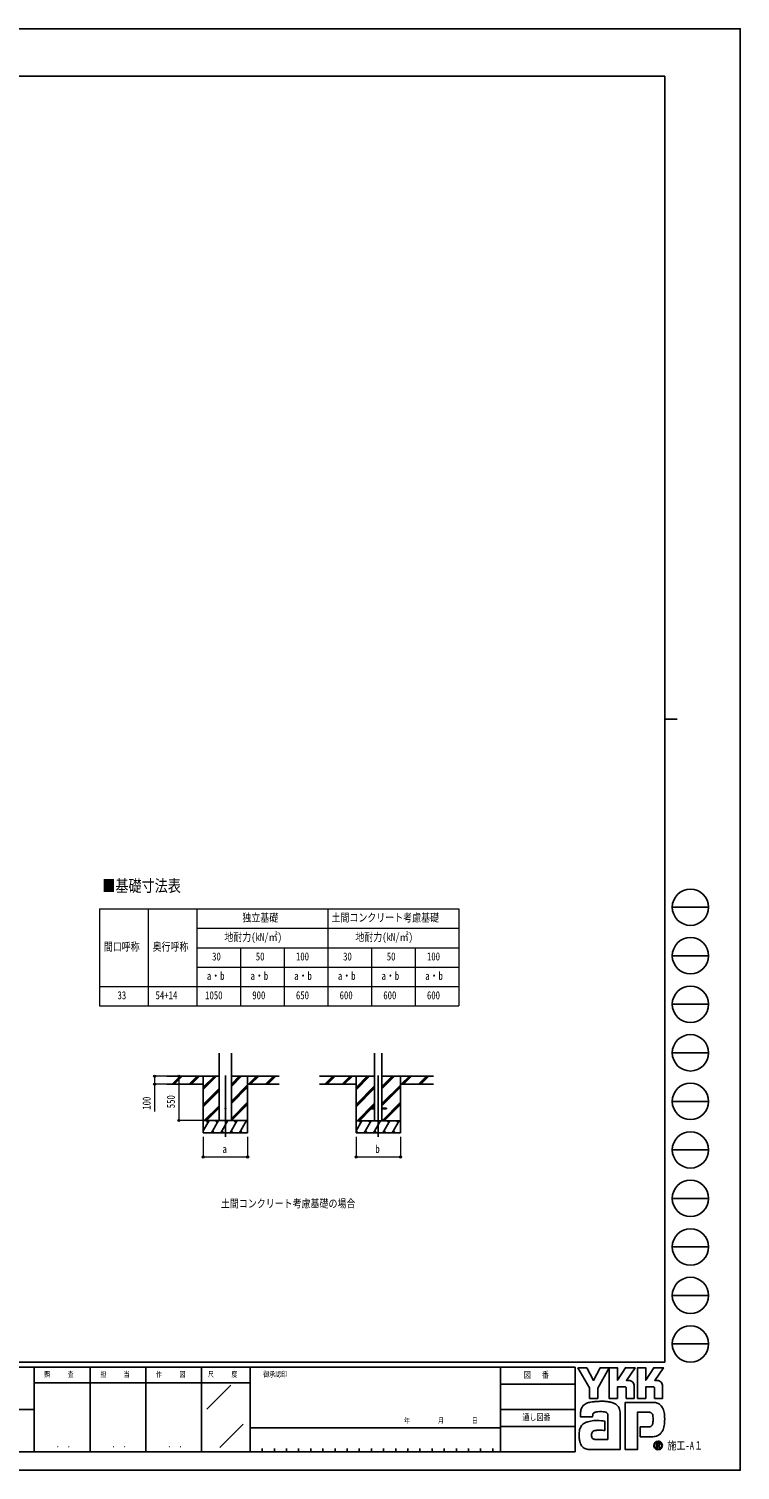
# Model space of a CAD drawing. Units: millimetres, scale not verified. Extents: x -12615 to 12615, y -8910 to 8910.
# Drawn here: x 3818 to 12615, y -8910 to 8910 of the extents above; entities that cross this region are included whole.
import ezdxf
from ezdxf.enums import TextEntityAlignment as Align

# ---------------------------------------------------------------- set-up
doc = ezdxf.new("R2010")
doc.units = ezdxf.units.MM
doc.header["$LTSCALE"] = 50
doc.layers.add('0-1_TABLE1', color=7, linetype='Continuous', lineweight=18)
doc.layers.add('0-6_YKK_D', color=6, linetype='Continuous', lineweight=18)
for name, color, linetype in [('0-2_USER1', 3, 'Continuous'), ('0-3_YKK_12', 2, 'Continuous'), ('0-5_YKK_A1', 4, 'Continuous'), ('0-7_YKK_ZWAK', 7, 'Continuous')]:
    doc.layers.add(name, color=color, linetype=linetype)
doc.styles.add('ＭＳ ゴシック', font='')
doc.styles.get('ＭＳ ゴシック').set_extended_font_data('MS Gothic')

msp = doc.modelspace()

# ---------------------------------------------------------------- linework, layer by layer
at = {"layer": '0-1_TABLE1'}
for p, q in [((4694.06, -1970.27), (9134.06, -1970.27)), ((4694.06, -1970.27), (4694.06, -3170.27)), ((5294.06, -1970.27), (5294.06, -3170.27)), ((7514.06, -1970.27), (7514.06, -3170.27)), ((5894.06, -2210.27), (9134.06, -2210.27)), ((5894.06, -2450.27), (9134.06, -2450.27)), ((6434.06, -2450.27), (6434.06, -3170.27)), ((6974.06, -2450.27), (6974.06, -3170.27)), ((8054.06, -2450.27), (8054.06, -3170.27)), ((8594.06, -2450.27), (8594.06, -3170.27)), ((5894.06, -2690.27), (9134.06, -2690.27)), ((4694.06, -3170.27), (9134.06, -3170.27))]:
    msp.add_line(p, q, dxfattribs=at)
for points in [[(5894.06, -1970.27), (5894.06, -2930.27), (5894.06, -3170.27)], [(9134.06, -1970.27), (9134.06, -2450.27), (9134.06, -3170.27)], [(4694.06, -2930.27), (5294.06, -2930.27), (5894.06, -2930.27), (9134.06, -2930.27)]]:
    msp.add_lwpolyline(points, dxfattribs=at)
at = {"layer": '0-3_YKK_12'}
for p, q in [((6249.06, -4028.79), (6249.06, -4788)), ((8140.06, -4029.79), (8140.06, -4789))]:
    msp.add_line(p, q, dxfattribs=at)
at = {"layer": '0-5_YKK_A1'}
for p, q in [((6170.5, -4588), (6170.5, -3752.65)), ((6326, -4588), (6326, -3752.65)), ((8094.05, -3753.65), (8094.05, -4589)), ((8184.45, -3753.65), (8184.45, -4589)), ((6171.31, -4038), (5523.11, -4038)), ((5589.79, -4136.6), (5688.39, -4038)), ((5602.53, -4138), (5702.53, -4038)), ((5616.68, -4138), (5716.68, -4038)), ((5801.93, -4136.6), (5900.52, -4038)), ((5814.67, -4138), (5914.67, -4038)), ((5828.81, -4138), (5928.81, -4038)), ((5974.06, -4038), (5974.06, -4738)), ((5974.06, -4204.88), (6140.94, -4038)), ((5974.06, -4190.74), (6126.8, -4038)), ((5974.06, -4176.6), (6112.66, -4038)), ((6326.81, -4160.5), (6449.31, -4038)), ((6326.81, -4146.36), (6435.17, -4038)), ((6326.81, -4132.21), (6421.02, -4038)), ((6326.81, -4038), (6914.68, -4038)), ((6524.06, -4038), (6524.06, -4738)), ((6533.16, -4138), (6633.16, -4038)), ((6547.3, -4138), (6647.3, -4038)), ((6561.44, -4138), (6661.44, -4038)), ((6745.29, -4138), (6845.29, -4038)), ((6759.43, -4138), (6859.43, -4038)), ((6773.57, -4138), (6873.57, -4038)), ((8094.86, -4039), (7414.11, -4039)), ((7480.8, -4137.6), (7579.39, -4039)), ((7493.53, -4139), (7593.53, -4039)), ((7507.68, -4139), (7607.68, -4039)), ((7692.93, -4137.6), (7791.52, -4039)), ((7705.67, -4139), (7805.67, -4039)), ((7719.81, -4139), (7819.81, -4039)), ((7865.06, -4039), (7865.06, -4739)), ((7865.06, -4205.88), (8031.94, -4039)), ((7865.06, -4191.74), (8017.8, -4039)), ((7865.06, -4177.6), (8003.66, -4039)), ((8185.26, -4194.05), (8340.31, -4039)), ((8185.26, -4179.91), (8326.17, -4039)), ((8185.26, -4165.76), (8312.02, -4039)), ((8185.26, -4039), (8823.27, -4039)), ((8415.06, -4039), (8415.06, -4739)), ((8424.16, -4139), (8524.16, -4039)), ((8438.3, -4139), (8538.3, -4039)), ((8452.44, -4139), (8552.44, -4039)), ((8636.29, -4139), (8736.29, -4039)), ((8650.43, -4139), (8750.43, -4039)), ((8664.57, -4139), (8764.57, -4039)), ((5974.06, -4138), (5523.11, -4138)), ((5974.06, -4388.73), (6171.31, -4191.48)), ((5974.06, -4402.87), (6171.31, -4205.62)), ((5974.06, -4417.01), (6171.31, -4219.76)), ((6326.81, -4344.34), (6524.06, -4147.1)), ((6326.81, -4358.49), (6524.06, -4161.24)), ((6326.81, -4372.63), (6524.06, -4175.38)), ((6524.06, -4138), (6914.68, -4138)), ((7865.06, -4139), (7414.11, -4139)), ((7865.06, -4389.73), (8094.86, -4159.93)), ((7865.06, -4403.87), (8094.86, -4174.07)), ((7865.06, -4418.01), (8094.86, -4188.21)), ((8185.26, -4377.89), (8415.06, -4148.1)), ((8185.26, -4392.04), (8415.06, -4162.24)), ((8185.26, -4406.18), (8415.06, -4176.38)), ((8415.06, -4139), (8823.27, -4139)), ((5986.92, -4588), (6171.31, -4403.61)), ((6001.06, -4588), (6171.31, -4417.75)), ((6015.2, -4588), (6171.31, -4431.89)), ((6326.81, -4556.48), (6524.06, -4359.23)), ((6326.81, -4570.62), (6524.06, -4373.37)), ((6326.81, -4584.76), (6524.06, -4387.51)), ((7877.92, -4589), (8094.86, -4372.06)), ((7892.06, -4589), (8040.06, -4441)), ((7906.2, -4589), (8051.7, -4443.5)), ((8040.06, -4434.5), (8040.06, -4443.5)), ((8040.06, -4434.5), (8094.86, -4434.5)), ((8040.06, -4443.5), (8094.86, -4443.5)), ((8046.56, -4434.5), (8094.86, -4386.2)), ((8060.7, -4434.5), (8094.86, -4400.34)), ((8185.26, -4434.5), (8240.06, -4434.5)), ((8185.26, -4443.5), (8240.06, -4443.5)), ((8186.28, -4589), (8415.06, -4360.23)), ((8200.43, -4589), (8415.06, -4374.37)), ((8214.57, -4589), (8415.06, -4388.51)), ((8240.06, -4434.5), (8240.06, -4443.5)), ((6524.06, -4588), (5974.06, -4588)), ((5974.06, -4713.45), (6046.49, -4588)), ((6031.49, -4613.98), (6016.48, -4588)), ((6075.36, -4738), (6161.96, -4588)), ((6146.96, -4613.98), (6131.96, -4588)), ((6190.83, -4738), (6277.43, -4588)), ((6262.43, -4613.98), (6247.42, -4588)), ((6306.3, -4738), (6392.9, -4588)), ((6377.9, -4613.98), (6362.9, -4588)), ((6421.77, -4738), (6508.37, -4588)), ((6478.37, -4588), (6478.37, -4588)), ((8415.06, -4589), (7865.06, -4589)), ((7865.06, -4714.45), (7937.49, -4589)), ((7922.49, -4614.98), (7907.49, -4589)), ((7966.36, -4739), (8052.96, -4589)), ((8037.96, -4614.98), (8022.96, -4589)), ((8081.83, -4739), (8168.43, -4589)), ((8153.43, -4614.98), (8138.43, -4589)), ((8197.3, -4739), (8283.9, -4589)), ((8268.9, -4614.98), (8253.9, -4589)), ((8312.77, -4739), (8399.37, -4589)), ((8384.37, -4614.98), (8369.37, -4589)), ((5974.06, -4738), (6524.06, -4738)), ((6090.35, -4712.02), (6105.35, -4738)), ((6205.82, -4712.02), (6220.82, -4738)), ((6321.29, -4712.02), (6336.29, -4738)), ((6436.76, -4712.02), (6451.76, -4738)), ((7865.06, -4739), (8415.06, -4739)), ((7865.89, -4713.02), (7880.88, -4739)), ((7981.35, -4713.02), (7996.35, -4739)), ((8096.82, -4713.02), (8111.82, -4739)), ((8212.3, -4713.02), (8227.3, -4739)), ((8327.76, -4713.02), (8342.76, -4739))]:
    msp.add_line(p, q, dxfattribs=at)
msp.add_circle((6249.06, -4438), 5, dxfattribs=at)
at = {"layer": '0-6_YKK_D'}
for p, q in [((5522.11, -4038), (5373.06, -4038)), ((5674.06, -4038), (5674.06, -4588)), ((5522.11, -4138), (5373.06, -4138)), ((5973.06, -4588), (5673.06, -4588)), ((5974.06, -4788), (5974.06, -5039)), ((6524.06, -4788), (6524.06, -5039)), ((7865.06, -4789), (7865.06, -5039)), ((8415.06, -4789), (8415.06, -5039)), ((5974.06, -5038), (6524.06, -5038)), ((7865.06, -5038), (8415.06, -5038))]:
    msp.add_line(p, q, dxfattribs=at)
msp.add_lwpolyline([(5374.06, -4038), (5374.06, -4138), (5374.06, -4473.8)], dxfattribs=at)
for centre in [(5374.06, -4038), (5674.06, -4038), (5374.06, -4138), (5674.06, -4588), (5974.06, -5038), (6524.06, -5038), (7865.06, -5038), (8415.06, -5038)]:
    msp.add_circle(centre, 12.75, dxfattribs=at)
at = {"layer": '0-7_YKK_ZWAK'}
for p, q in [((11685.06, 8325), (-11714.94, 8325)), ((11685.06, 8325), (11685.06, -7575)), ((11685.06, 375), (11835.06, 375)), ((11775.06, -1950), (12225.06, -1950)), ((11775.06, -2550), (12225.06, -2550)), ((11775.06, -3150), (12225.06, -3150)), ((11775.06, -3750), (12225.06, -3750)), ((11775.06, -4350), (12225.06, -4350)), ((11775.06, -4950), (12225.06, -4950)), ((11775.06, -5550), (12225.06, -5550)), ((11775.06, -6150), (12225.06, -6150)), ((11775.06, -6750), (12225.06, -6750)), ((11775.06, -7350), (12225.06, -7350)), ((11685.06, -7575), (-11714.94, -7575)), ((3885.06, -7635), (-14.94, -7635)), ((4575.06, -7635), (4575.06, -8685)), ((5265.06, -7635), (5265.06, -8685)), ((5955.06, -7635), (5955.06, -8685)), ((6555.06, -7635), (5955.06, -7635)), ((9652.56, -7635), (6555.06, -7635)), ((6555.06, -7635), (6555.06, -8685)), ((9652.56, -7635), (9652.56, -8685)), ((10575.06, -7635), (9652.56, -7635)), ((10575.06, -7635), (10575.06, -8685)), ((5955.06, -7830), (3885.06, -7830)), ((5955.06, -7830), (6555.06, -7830)), ((6021.31, -8154.87), (6315.11, -7861.08)), ((9652.56, -7845), (10575.06, -7845)), ((-14.94, -8160), (3885.06, -8160)), ((9652.56, -8160), (10575.06, -8160)), ((6182.02, -8627.97), (6470.68, -8339.3)), ((10575.06, -8370), (9652.56, -8370)), ((6555.06, -8385), (9652.56, -8385)), ((-14.94, -8685), (3885.06, -8685)), ((3885.06, -8685), (5955.06, -8685)), ((5955.06, -8685), (6555.06, -8685)), ((6555.06, -8685), (9652.56, -8685)), ((6705.06, -8640), (6705.06, -8685)), ((6855.06, -8640), (6855.06, -8685)), ((7005.06, -8640), (7005.06, -8685)), ((7155.06, -8640), (7155.06, -8685)), ((7305.06, -8640), (7305.06, -8685)), ((7455.06, -8640), (7455.06, -8685)), ((7605.06, -8640), (7605.06, -8685)), ((7755.06, -8640), (7755.06, -8685)), ((7905.06, -8640), (7905.06, -8685)), ((8055.06, -8640), (8055.06, -8685)), ((8205.06, -8640), (8205.06, -8685)), ((8355.06, -8640), (8355.06, -8685)), ((8505.06, -8640), (8505.06, -8685)), ((8655.06, -8640), (8655.06, -8685)), ((8805.06, -8640), (8805.06, -8685)), ((8955.06, -8640), (8955.06, -8685)), ((9105.06, -8640), (9105.06, -8685)), ((9255.06, -8640), (9255.06, -8685)), ((9405.06, -8640), (9405.06, -8685)), ((9555.06, -8640), (9555.06, -8685)), ((9652.56, -8685), (10575.06, -8685)), ((11600.02, -8651.94), (11600.02, -8651.94))]:
    msp.add_line(p, q, dxfattribs=at)
for points in [[(-12615, -8910), (12615, -8910), (12615, 8910), (-12615, 8910)], [(10608.06, -7644), (10718.49, -7644), (10801.41, -7800.3), (10884.12, -7644), (10994.63, -7644), (10853.01, -7895.97), (10853.01, -8022.4), (10752.29, -8022.4), (10752.29, -7892.57)]]:
    msp.add_lwpolyline(points, close=True, dxfattribs=at)
for points in [[(5955.06, -7635), (3885.06, -7635), (3885.06, -8685)], [(11191.64, -7879.83), (11096.31, -7879.83), (11096.31, -8022.29), (10994.74, -8022.29), (10994.74, -7644), (11096.31, -7644), (11096.31, -7798.75), (11196.21, -7644), (11315.52, -7644), (11208.48, -7800.64), (11212.27, -7800.64), (11216.46, -7800.64), (11220.76, -7800.64), (11224.9, -7800.64), (11228.6, -7800.64), (11231.58, -7800.64), (11233.57, -7800.64), (11234.3, -7800.64)], [(11542.53, -7879.83), (11447.31, -7879.83), (11447.31, -8022.4), (11345.69, -8022.4), (11345.69, -7644), (11447.31, -7644), (11447.31, -7798.75), (11547.1, -7644), (11666.41, -7644), (11559.37, -7800.64), (11563.2, -7800.64), (11567.41, -7800.64), (11571.71, -7800.64), (11575.84, -7800.64), (11579.52, -7800.64), (11582.49, -7800.64), (11584.47, -7800.64), (11585.19, -7800.64)], [(11263.52, -7806.64), (11275.65, -7813.57), (11285.92, -7822.6), (11294.18, -7833.36), (11300.27, -7845.45), (11304.03, -7858.49), (11305.32, -7872.11), (11305.32, -8022.65), (11206.23, -8022.65), (11206.23, -7894.23)], [(11614.45, -7806.64), (11626.61, -7813.57), (11636.92, -7822.6), (11645.22, -7833.36), (11651.35, -7845.45), (11655.14, -7858.49), (11656.44, -7872.11), (11656.44, -8022.4), (11557.12, -8022.4), (11557.12, -7894.23)], [(10814.39, -8196.93), (10807.42, -8200.86), (10801.98, -8205.65), (10797.86, -8211.25), (10794.88, -8217.59), (10792.82, -8224.59), (10791.48, -8232.21), (10790.67, -8240.37), (10790.19, -8249), (10640.23, -8249.37), (10640.67, -8228.86), (10641.5, -8205.82)], [(11123.13, -8157.5), (11127.38, -8174.71), (11129.79, -8193.13), (11130.55, -8212.76), (11130.55, -8655), (10768.66, -8655)], [(10871.84, -8296.58), (10900.22, -8298.46), (10922.53, -8300.96), (10937.13, -8303.3), (10942.36, -8304.7), (10942.36, -8419.42), (10925.77, -8417.67), (10907.57, -8416.68), (10888.94, -8416.3), (10871.06, -8416.36), (10855.1, -8416.69), (10842.25, -8417.13), (10833.68, -8417.51), (10830.56, -8417.68), (10817.59, -8420.05), (10806.4, -8423.76), (10797.01, -8428.84), (10789.4, -8435.31), (10783.58, -8443.19), (10779.55, -8452.51), (10777.31, -8463.3), (10776.86, -8475.57), (10778.29, -8489.07), (10781.15, -8500.22), (10785.28, -8509.25), (10790.48, -8516.37), (10796.58, -8521.78), (10803.4, -8525.72), (10810.76, -8528.37), (10818.48, -8529.97), (10977.79, -8529.97), (10977.79, -8235.22), (10977.83, -8229.38), (10977.53, -8223.66), (10976.78, -8218.16), (10975.5, -8212.94), (10973.59, -8208.07), (10970.96, -8203.64), (10967.51, -8199.72), (10963.16, -8196.37)], [(10963.16, -8196.37), (10953.82, -8192.71), (10938.88, -8189.6), (10919.82, -8187.31), (10898.12, -8186.08), (10875.25, -8186.18), (10852.69, -8187.85)], [(11486.61, -8194.52), (11343.58, -8194.52), (11343.58, -8655), (11193.69, -8655), (11193.69, -8072.37), (11542.06, -8072.37)], [(11636.14, -8113.54), (11645.92, -8125.87), (11653.24, -8137.83), (11658.35, -8148.65)], [(11623.69, -8462.91), (11609.85, -8473.67), (11595.43, -8482.13), (11580.55, -8488.44), (11565.3, -8492.76), (11549.8, -8495.23), (11534.16, -8496.03), (11380.08, -8496.03), (11380.08, -8374.99), (11466.96, -8374.99), (11482.98, -8374.77), (11497.07, -8373.4), (11509.16, -8369.86)], [(11537.48, -8282.99), (11537.29, -8263.9), (11536.38, -8246.69), (11534.23, -8231.59), (11530.31, -8218.78)], [(11623.82, -8587.79), (11623.75, -8586.03), (11623.53, -8584.34), (11623.16, -8582.71), (11622.66, -8581.16), (11622.01, -8579.69), (11621.22, -8578.31), (11620.3, -8577.02), (11619.24, -8575.84), (11617.85, -8574.61), (11616.31, -8573.54), (11614.62, -8572.63), (11612.79, -8571.88), (11610.84, -8571.29), (11608.75, -8570.87), (11606.55, -8570.61), (11604.23, -8570.53), (11581.5, -8570.53), (11581.5, -8637.42), (11588.37, -8637.42), (11588.37, -8577.35), (11604.23, -8577.35), (11605.87, -8577.41), (11607.41, -8577.57), (11608.85, -8577.83), (11610.19, -8578.2), (11611.42, -8578.67), (11612.53, -8579.24), (11613.52, -8579.9), (11614.4, -8580.67)], [(11617.08, -8587.79), (11616.66, -8591.01), (11615.51, -8593.54), (11613.78, -8595.47), (11611.64, -8596.87), (11609.23, -8597.83), (11606.71, -8598.42), (11604.25, -8598.72), (11601.99, -8598.8), (11596.03, -8598.8), (11599.04, -8603.91), (11618.68, -8637.65), (11626.54, -8637.65), (11607.6, -8605.17), (11609.37, -8604.82), (11611.07, -8604.37), (11612.67, -8603.83), (11614.19, -8603.2), (11615.6, -8602.47), (11616.92, -8601.65), (11618.14, -8600.73), (11619.24, -8599.73)]]:
    msp.add_lwpolyline(points, dxfattribs=at)
for centre in [(12000.06, -1950), (12000.06, -2550), (12000.06, -3150), (12000.06, -3750), (12000.06, -4350), (12000.06, -4950), (12000.06, -5550), (12000.06, -6150), (12000.06, -6750), (12000.06, -7350)]:
    msp.add_circle(centre, 225, dxfattribs=at)
for centre, radius, start, end in [((11234.45, -7875.57), 74.93, 78.26798, 90.11215), ((11235.52, -7870.11), 69.37, 66.19963, 78.22058), ((11585.34, -7875.7), 75.07, 78.27851, 90.10826), ((11586.37, -7870.44), 69.7, 66.2483, 78.23226), ((11192.17, -7893.88), 14.06, 358.57817, 92.1683), ((11543.13, -7893.81), 14, 358.29941, 92.43455), ((10913.41, -8221.38), 272.36, 171.55622, 176.72493), ((10821.12, -8207.6), 179.04, 163.48385, 171.57982), ((10774.82, -8193.86), 130.74, 152.2125, 163.4865), ((10754.81, -8183.52), 108.22, 138.03852, 152.12015), ((10754.79, -8184.02), 108.55, 122.60463, 137.83438), ((10769.15, -8207.24), 135.84, 108.37421, 122.42809), ((10791.88, -8288.08), 219.75, 100.93159, 107.35499), ((10866.16, -8648.45), 587.69, 97.86054, 101.37938), ((10901.03, -8890.74), 832.48, 94.90201, 97.9576), ((10853.97, -8290.89), 101.95, 102.4979, 112.84632), ((10903.41, -8910.14), 852, 91.6169, 94.94971), ((10873.7, -8375.98), 189.3, 96.37207, 102.75341), ((10900.11, -8772.18), 714.01, 87.51794, 91.66439), ((10909.38, -8573.33), 514.94, 81.92631, 87.59083), ((10936.76, -8385.69), 325.32, 73.67137, 82.05943), ((10977.38, -8249.75), 183.45, 60.60528, 73.9085), ((10994.01, -8216.59), 146.41, 52.17347, 59.90542), ((11008.88, -8197.34), 122.08, 43.55042, 52.14561), ((11017.07, -8189.43), 110.69, 34.48659, 43.50182), ((11017.13, -8189.26), 110.55, 25.58915, 34.43128), ((11007.29, -8193.87), 121.41, 17.43089, 25.54591), ((11487.42, -8268.03), 73.52, 77.94572, 90.63794), ((11493.81, -8238.05), 42.86, 60.20991, 77.92418), ((11536.36, -8232.64), 160.37, 78.73198, 87.96551), ((11541.07, -8208.59), 135.87, 69.03034, 78.69541), ((11545.45, -8196.9), 123.38, 59.39484, 68.9885), ((11547.48, -8193.34), 119.28, 50.3012, 59.3616), ((11546.74, -8194.18), 120.4, 42.05209, 50.28551), ((11487.28, -8228.44), 188.76, 14.76267, 25.00486), ((11371.51, -8259.99), 308.76, 7.9139, 14.95041), ((10754.78, -8438.01), 127.65, 142.04688, 153.80771), ((10750.42, -8434.88), 122.29, 130.60221, 141.94427), ((10757.63, -8443.54), 133.55, 120.60724, 130.53081), ((10771.85, -8467.72), 161.6, 112.58838, 120.58162), ((10790.98, -8513.7), 211.4, 106.61303, 112.59024), ((10821.07, -8614.84), 316.93, 99.87193, 106.59825), ((10837.93, -8709.82), 413.39, 94.78469, 99.91711), ((10846.14, -8804.31), 508.24, 90.80099, 94.81812), ((10847.39, -8874.68), 578.61, 87.57779, 90.82714), ((11495.16, -8338.28), 34.54, 293.91672, 314.09376), ((11497.96, -8230.26), 34.04, 39.8078, 59.75378), ((11490.45, -8334.13), 40.8, 314.78099, 333.92928), ((11492.14, -8234.71), 41.37, 22.65544, 39.38165), ((11460.15, -8319.42), 74.48, 334.00676, 347.34989), ((11377.49, -8300.27), 159.33, 347.14308, 355.40008), ((11196.61, -8284.73), 340.88, 355.2339, 0.29193), ((11307.45, -8294.38), 373.25, 347.15166, 352.97565), ((11255.87, -8276.8), 425.61, 2.54376, 8.01251), ((11208.51, -8281.51), 473.02, 352.8937, 357.82206), ((11189.59, -8280.29), 491.98, 357.76419, 2.60674), ((10914.4, -8470.46), 291.87, 174.55588, 182.47272), ((11077.49, -8467.89), 454.94, 181.90948, 187.89042), ((10826.95, -8462.09), 204.02, 164.97537, 174.56739), ((10886.08, -8494.82), 261.65, 187.80471, 196.36971), ((10777.37, -8448.87), 152.71, 153.89178, 164.94341), ((11600.11, -8604.57), 52.92, 90.09157, 179.92363), ((11600.1, -8604.47), 52.82, 44.93442, 90.08536), ((11523.69, -8350.16), 150.71, 311.57033, 318.66243), ((11506.24, -8334.86), 173.92, 318.67367, 325.29112), ((11551.08, -8368.28), 118.04, 326.23251, 339.61931), ((11440.22, -8325.35), 236.92, 339.22498, 347.31457), ((10785.01, -8524.67), 156.26, 196.3102, 208.20993), ((10741.01, -8548.09), 106.41, 208.29777, 223.35561), ((10731.08, -8556.83), 93.2, 223.64205, 239.63663), ((10739.32, -8541.84), 110.3, 239.8785, 253.65355), ((10754.4, -8490.03), 164.26, 253.69102, 263.74909), ((10767.18, -8376.29), 278.71, 263.68487, 270.30455), ((11599.78, -8604.63), 52.6, 179.86065, 225.14399), ((11599.77, -8604.4), 47.06, 134.8007, 180.12175), ((11599.58, -8604.7), 46.87, 179.75513, 225.29722), ((11600.03, -8604.63), 52.77, 224.94536, 269.98445), ((11599.91, -8604.13), 46.97, 89.86602, 135.149), ((11599.93, -8605.12), 46.82, 224.62822, 270.10973), ((11600.12, -8604.49), 47.33, 45.03108, 90.11509), ((11600.03, -8604.37), 53.04, 269.98802, 314.93777), ((11599.95, -8604.42), 47.52, 270.09072, 359.90926), ((11607.02, -8587.51), 10.06, 358.3894, 42.86139), ((11607.22, -8588.27), 16.6, 316.37674, 1.6565), ((11600.15, -8604.5), 47.31, 0.00643, 45.07115), ((11600.52, -8604.31), 52.41, 359.78949, 45.13288), ((11600.39, -8604.71), 52.54, 314.92572, 0.23508)]:
    msp.add_arc(centre, radius, start, end, dxfattribs=at)

# ---------------------------------------------------------------- texts
at = {"layer": '0-1_TABLE1', "style": 'ＭＳ ゴシック', "width": 0.8}
for s, p in [('独立基礎', (6459.26, -2157.77)), ('土間コンクリート考慮基礎', (7560.86, -2157.77)), ('地耐力(kN/㎡)', (6236.06, -2397.77)), ('地耐力(kN/㎡)', (7856.06, -2397.77)), ('間口呼称', (4745.66, -2517.77)), ('奥行呼称', (5349.26, -2517.77)), ('30', (6084.86, -2637.77)), ('50', (6624.86, -2637.77)), ('100', (7121.66, -2637.77)), ('30', (7704.86, -2637.77)), ('50', (8244.86, -2637.77)), ('100', (8741.66, -2637.77)), ('a・b', (6020.06, -2877.77)), ('a・b', (6560.06, -2877.77)), ('a・b', (7100.06, -2877.77)), ('a・b', (7640.06, -2877.77)), ('a・b', (8180.06, -2877.77)), ('a・b', (8720.06, -2877.77)), ('33', (4914.86, -3117.77)), ('54+14', (5385.26, -3117.77)), ('1050', (5998.46, -3117.77)), ('900', (6581.66, -3117.77)), ('650', (7121.66, -3117.77)), ('600', (7661.66, -3117.77)), ('600', (8201.66, -3117.77)), ('600', (8741.66, -3117.77))]:
    msp.add_text(s, height=98.97, dxfattribs=at).set_placement(p, align=Align.BOTTOM_LEFT)
at = {"layer": '0-2_USER1', "style": 'ＭＳ ゴシック', "width": 0.8}
for s, height, p in [('■基礎寸法表', 148.5, (4726.4, -1803.5)), ('土間コンクリート考慮基礎の場合', 98.97, (6194, -5693))]:
    msp.add_text(s, height=height, dxfattribs=at).set_placement(p, align=Align.BOTTOM_LEFT)
at = {"layer": '0-6_YKK_D', "style": 'ＭＳ ゴシック', "width": 0.8}
for s, p in [('100', (5354.06, -4453.8)), ('550', (5654.06, -4435.4))]:
    msp.add_text(s, height=98.97, rotation=90, dxfattribs=at).set_placement(p, align=Align.BOTTOM_LEFT)
for s, p in [('a', (6213.06, -5018)), ('b', (8104.06, -5018))]:
    msp.add_text(s, height=98.97, dxfattribs=at).set_placement(p, align=Align.BOTTOM_LEFT)
at = {"layer": '0-7_YKK_ZWAK', "style": 'ＭＳ ゴシック', "width": 0.8}
for s, height, p in [('照     査', 65.98, (4009.26, -7777.5)), ('担     当', 65.98, (4701.66, -7777.5)), ('作     図', 65.98, (5391.66, -7777.5)), ('尺     度', 65.98, (6034.26, -7777.5)), ('御承認印', 65.98, (6717.41, -7777.5)), ('図\u3000 番', 76.98, (9940.21, -7792.5)), ('年        月        日', 65.98, (8459.72, -8349.64)), ('通し図番', 76.98, (9923.41, -8317.5)), ('施工-A１', 98.97, (11715.06, -8685)), ('． ．', 77.75, (4155, -8653.06)), ('． ．', 77.75, (4845, -8653.06)), ('． ．', 77.75, (5535, -8653.06))]:
    msp.add_text(s, height=height, dxfattribs=at).set_placement(p, align=Align.BOTTOM_LEFT)

doc.saveas('drawing.dxf')
